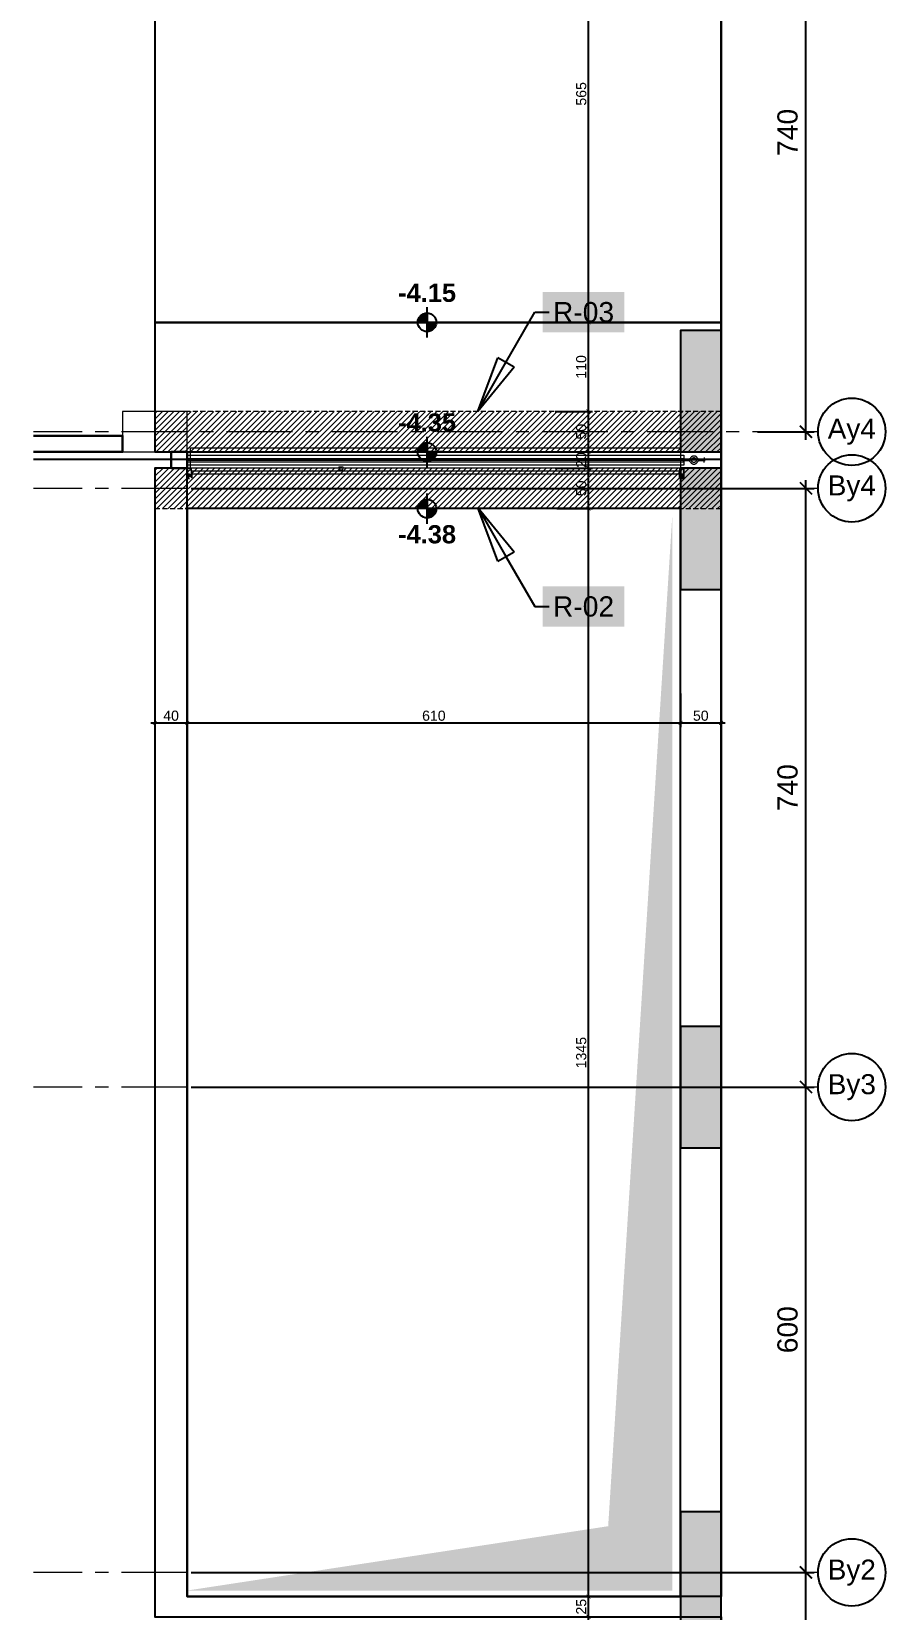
# Model space of a CAD drawing. Header units: centimetres. Extents: x 44585 to 48556, y -61381 to -55885.
# Drawn here: x 46059 to 47115, y -60131 to -58180 of the extents above; entities that cross this region are included whole.
import ezdxf
from ezdxf import colors
from ezdxf.entities.mleader import LeaderData, LeaderLine
from ezdxf.enums import TextEntityAlignment as Align
from ezdxf.math import Vec2, Vec3

# ---------------------------------------------------------------- set-up
doc = ezdxf.new("R2010")
doc.units = ezdxf.units.CM
doc.header["$LTSCALE"] = 50
doc.header["$MEASUREMENT"] = 0
for name, pattern in [('AXES', [2, 1.25, -0.25, 0.25, -0.25]), ('CACHE', [0.375, 0.25, -0.125]), ('CONTINU', [0])]:
    doc.linetypes.add(name, pattern=pattern)
doc.layers.get('0').update_dxf_attribs({"color": 8})
for name, color, linetype in [('AXES', 10, 'AXES'), ('BETON COUPE', 3, 'CONTINU'), ('BORD', 5, 'Continuous'), ('COTE 50ème', 1, 'Continuous'), ('NIVEAU', 170, 'Continuous'), ('OMBRE', 253, 'Continuous')]:
    doc.layers.add(name, color=color, linetype=linetype)
for name, color, linetype, lineweight in [('door', 44, 'Continuous', 5), ('JOINT JEKTO', 150, 'AXES', 35), ('MACONNERIE COUPE', 7, 'Continuous', 30)]:
    doc.layers.add(name, color=color, linetype=linetype, lineweight=lineweight)
doc.layers.add('FMULT', color=150, linetype='Continuous', plot=False)
doc.layers.add('HORS GEL', color=7, linetype='CACHE', lineweight=15, true_color=0x00661a)
doc.layers.add('HORS GEL HACHURE', color=7, linetype='Continuous', lineweight=13, true_color=0x00cc33)
doc.layers.add('PILIER PREFA SUP TRAME', color=7, linetype='Continuous', true_color=0xded1ff)
doc.styles.add('FN_TEXT_1.50', font='arial.ttf', dxfattribs={"height": 10})
doc.styles.add('RS_TEXT_1.100', font='arial.ttf', dxfattribs={"height": 25})
doc.styles.add('RS_TEXT_1.50', font='arial.ttf', dxfattribs={"height": 12.5})
doc.styles.add('RS_TXT_100', font='arial.ttf', dxfattribs={"height": 25})
doc.styles.add('SMA_TEXT_1.50', font='arial.ttf', dxfattribs={"height": 12.5})
doc.styles.add('style2', font='arialbd.ttf', dxfattribs={"height": 20})
doc.linetypes.add('Zigzag', pattern='A,0.0001,[3,PROEJKTI IDEOR - KEMA INVEST1.Shx,S=0.111993,R=0,X=0,Y=-0.035278],-0.2,[131,ltypeshp.shx,S=0.2,R=0,X=-0.2,Y=0],-0.4,[131,ltypeshp.shx,S=0.2,R=180,X=0.2,Y=0],-0.2', length=0.8001)
doc.dimstyles.new('RS_100CM_LINEAIRE', dxfattribs={"dimscale": 10, "dimtxt": 25, "dimasz": 1.5, "dimexe": 1, "dimexo": 2.5, "dimgap": 1, "dimtad": 1, "dimdec": 1, "dimrnd": 0.5, "dimdsep": 46, "dimtxsty": 'RS_TXT_100', "dimblk1": 'ARCHTICK', "dimblk2": 'ARCHTICK', "dimsah": 1, "dimcen": 2.5, "dimdle": 1, "dimclrt": 4, "dimadec": 0, "dimazin": 2, "dimtfac": 1, "dimtdec": 1, "dimtix": 1, "dimtmove": 2, "dimatfit": 3, "dimfxl": 1, "dimtolj": 1, "dimtzin": 0, "dimarcsym": 0})
doc.dimstyles.new('SMA_1.50', dxfattribs={"dimscale": 5, "dimtxt": 12.5, "dimasz": 1, "dimexe": 1, "dimexo": 2, "dimgap": 0.5, "dimtad": 1, "dimdec": 1, "dimrnd": 0.5, "dimdsep": 46, "dimtxsty": 'SMA_TEXT_1.50', "dimblk": 'ARCHTICK', "dimcen": 2.5, "dimdle": 1, "dimadec": 0, "dimazin": 2, "dimtfac": 1, "dimtdec": 1, "dimtix": 1, "dimtmove": 2, "dimatfit": 3, "dimfxl": 1, "dimtolj": 1, "dimtzin": 0, "dimarcsym": 0})
pattern_1 = [(45, (1456.7153, 0), (-3.5355339, 3.5355339), [])]

# ---------------------------------------------------------------- blocks, each defined once
blk = doc.blocks.new('AXES_FN')
at = {"color": 0, "linetype": 'Continuous'}
blk.add_circle((0, 15), 22.2, dxfattribs=at)
at = {"color": 0, "style": 'FN_TEXT_1.50'}
blk.add_attdef('AXES', text='', height=12.5, dxfattribs=at).set_placement((-48.9, 20.6), align=Align.MIDDLE_CENTER)
blk = doc.blocks.new('_ArchTick')
at = {"color": 0, "linetype": 'ByBlock', "const_width": 0.15}
blk.add_lwpolyline([(-0.5, -0.5), (0.5, 0.5)], dxfattribs=at)
blk = doc.blocks.new('*D1423')
at = {"layer": 'AXES', "color": 0, "linetype": 'Continuous', "lineweight": -2, "ltscale": 0.5, "transparency": 16777216}
for p, q in [((47016.7, -58684.9), (47016.7, -57924.9)), ((46956.8, -57934.9), (47026.7, -57934.9)), ((46956.8, -58674.9), (47026.7, -58674.9))]:
    blk.add_line(p, q, dxfattribs=at)
at = {"layer": 'Defpoints', "color": 0, "linetype": 'Continuous', "ltscale": 0.5, "transparency": 16777216}
for p in [(46931.8, -57934.9), (47016.7, -57934.9), (46931.8, -58674.9)]:
    blk.add_point(p, dxfattribs=at)
at = {"layer": 'AXES', "color": 0, "linetype": 'Continuous', "lineweight": -2, "ltscale": 0.5, "transparency": 16777216, "xscale": 15, "yscale": 15, "zscale": 15}
for p, rotation in [((47016.7, -57934.9), 90), ((47016.7, -58674.9), 270)]:
    blk.add_blockref('_ArchTick', p, dxfattribs=dict(at, rotation=rotation))
at = {"layer": 'AXES', "color": 4, "linetype": 'Continuous', "lineweight": 5, "ltscale": 0.5, "transparency": 16777216, "insert": (46994, -58304.9), "char_height": 25, "attachment_point": 5, "rotation": 90, "style": 'RS_TXT_100'}
blk.add_mtext('\\A1;740', dxfattribs=at)
blk = doc.blocks.new('*D1426')
at = {"layer": 'AXES', "color": 0, "linetype": 'Continuous', "lineweight": -2, "ltscale": 0.5, "transparency": 16777216}
for p, q in [((46256.8, -60084.9), (47026.7, -60084.9)), ((47016.7, -60769.9), (47016.7, -60074.9)), ((46256.8, -60759.9), (47026.7, -60759.9))]:
    blk.add_line(p, q, dxfattribs=at)
at = {"layer": 'Defpoints', "color": 0, "linetype": 'Continuous', "ltscale": 0.5, "transparency": 16777216}
for p in [(46231.8, -60084.9), (47016.7, -60084.9), (46231.8, -60759.9)]:
    blk.add_point(p, dxfattribs=at)
at = {"layer": 'AXES', "color": 0, "linetype": 'Continuous', "lineweight": -2, "ltscale": 0.5, "transparency": 16777216, "xscale": 15, "yscale": 15, "zscale": 15}
for p, rotation in [((47016.7, -60084.9), 90), ((47016.7, -60759.9), 270)]:
    blk.add_blockref('_ArchTick', p, dxfattribs=dict(at, rotation=rotation))
at = {"layer": 'AXES', "color": 4, "linetype": 'Continuous', "lineweight": 5, "ltscale": 0.5, "transparency": 16777216, "insert": (46994, -60422.4), "char_height": 25, "attachment_point": 5, "rotation": 90, "style": 'RS_TXT_100'}
blk.add_mtext('\\A1;675', dxfattribs=at)
blk = doc.blocks.new('*D1427')
at = {"layer": 'AXES', "color": 0, "linetype": 'Continuous', "lineweight": -2, "ltscale": 0.5, "transparency": 16777216}
for p, q in [((46256.8, -59484.9), (47026.7, -59484.9)), ((47016.7, -60094.9), (47016.7, -59474.9)), ((46256.8, -60084.9), (47026.7, -60084.9))]:
    blk.add_line(p, q, dxfattribs=at)
at = {"layer": 'Defpoints', "color": 0, "linetype": 'Continuous', "ltscale": 0.5, "transparency": 16777216}
for p in [(46231.8, -59484.9), (47016.7, -59484.9), (46231.8, -60084.9)]:
    blk.add_point(p, dxfattribs=at)
at = {"layer": 'AXES', "color": 0, "linetype": 'Continuous', "lineweight": -2, "ltscale": 0.5, "transparency": 16777216, "xscale": 15, "yscale": 15, "zscale": 15}
for p, rotation in [((47016.7, -59484.9), 90), ((47016.7, -60084.9), 270)]:
    blk.add_blockref('_ArchTick', p, dxfattribs=dict(at, rotation=rotation))
at = {"layer": 'AXES', "color": 4, "linetype": 'Continuous', "lineweight": 5, "ltscale": 0.5, "transparency": 16777216, "insert": (46994, -59784.9), "char_height": 25, "attachment_point": 5, "rotation": 90, "style": 'RS_TXT_100'}
blk.add_mtext('\\A1;600', dxfattribs=at)
blk = doc.blocks.new('*D1428')
at = {"layer": 'AXES', "color": 0, "linetype": 'Continuous', "lineweight": -2, "ltscale": 0.5, "transparency": 16777216}
for p, q in [((46256.8, -58744.9), (47026.7, -58744.9)), ((47016.7, -59494.9), (47016.7, -58734.9)), ((46256.8, -59484.9), (47026.7, -59484.9))]:
    blk.add_line(p, q, dxfattribs=at)
at = {"layer": 'Defpoints', "color": 0, "linetype": 'Continuous', "ltscale": 0.5, "transparency": 16777216}
for p in [(46231.8, -58744.9), (47016.7, -58744.9), (46231.8, -59484.9)]:
    blk.add_point(p, dxfattribs=at)
at = {"layer": 'AXES', "color": 0, "linetype": 'Continuous', "lineweight": -2, "ltscale": 0.5, "transparency": 16777216, "xscale": 15, "yscale": 15, "zscale": 15}
for p, rotation in [((47016.7, -58744.9), 90), ((47016.7, -59484.9), 270)]:
    blk.add_blockref('_ArchTick', p, dxfattribs=dict(at, rotation=rotation))
at = {"layer": 'AXES', "color": 4, "linetype": 'Continuous', "lineweight": 5, "ltscale": 0.5, "transparency": 16777216, "insert": (46994, -59114.9), "char_height": 25, "attachment_point": 5, "rotation": 90, "style": 'RS_TXT_100'}
blk.add_mtext('\\A1;740', dxfattribs=at)
blk = doc.blocks.new('_Closed')
at = {"color": 0, "linetype": 'ByBlock', "lineweight": -2}
for p, q in [((-1, 0.167), (0, 0)), ((-1, 0.167), (-1, -0.167)), ((0, 0), (-1, -0.167)), ((0, 0), (-1, 0))]:
    blk.add_line(p, q, dxfattribs=at)
blk = doc.blocks.new('NIVEAU')
for p, q in [((7.65, 0), (-7.65, 0)), ((0, 7.65), (0, -7.65))]:
    blk.add_line(p, q)
at = {"const_width": 7.65}
for points in [[(0, 3.825, 0.41421356), (-3.825, 0)], [(0, -3.825, 0.41421356), (3.825, 0)]]:
    blk.add_lwpolyline(points, format="xyb", dxfattribs=at)
blk.add_circle((0, 0), 7.65)
blk = doc.blocks.new('*D1466')
at = {"layer": 'COTE 50ème', "color": 0, "lineweight": -2, "ltscale": 0.5, "transparency": 16777216}
for p, q in [((46747.8, -60144.8), (46747.8, -60109.8)), ((46677.6, -60114.8), (46752.8, -60114.8)), ((46635.6, -60139.8), (46752.8, -60139.8))]:
    blk.add_line(p, q, dxfattribs=at)
at = {"layer": 'Defpoints', "color": 0, "ltscale": 0.5, "transparency": 16777216}
for p in [(46667.6, -60114.8), (46747.8, -60114.8), (46625.6, -60139.8)]:
    blk.add_point(p, dxfattribs=at)
at = {"layer": 'COTE 50ème', "color": 0, "lineweight": -2, "ltscale": 0.5, "transparency": 16777216, "xscale": 5, "yscale": 5, "zscale": 5}
for p, rotation in [((46747.8, -60114.8), 90), ((46747.8, -60139.8), 270)]:
    blk.add_blockref('_ArchTick', p, dxfattribs=dict(at, rotation=rotation))
at = {"layer": 'COTE 50ème', "color": 0, "ltscale": 0.5, "transparency": 16777216, "insert": (46738.9, -60127.3), "char_height": 12.5, "attachment_point": 5, "rotation": 90, "style": 'SMA_TEXT_1.50'}
blk.add_mtext('\\A1;25', dxfattribs=at)
blk = doc.blocks.new('*D1467')
at = {"layer": 'COTE 50ème', "color": 0, "lineweight": -2, "ltscale": 0.5, "transparency": 16777216}
for p, q in [((46747.8, -60119.8), (46747.8, -58764.9)), ((46708.5, -58769.9), (46752.8, -58769.9)), ((46677.6, -60114.8), (46752.8, -60114.8))]:
    blk.add_line(p, q, dxfattribs=at)
at = {"layer": 'Defpoints', "color": 0, "ltscale": 0.5, "transparency": 16777216}
for p in [(46698.5, -58769.9), (46747.8, -58769.9), (46667.6, -60114.8)]:
    blk.add_point(p, dxfattribs=at)
at = {"layer": 'COTE 50ème', "color": 0, "lineweight": -2, "ltscale": 0.5, "transparency": 16777216, "xscale": 5, "yscale": 5, "zscale": 5}
for p, rotation in [((46747.8, -58769.9), 90), ((46747.8, -60114.8), 270)]:
    blk.add_blockref('_ArchTick', p, dxfattribs=dict(at, rotation=rotation))
at = {"layer": 'COTE 50ème', "color": 0, "ltscale": 0.5, "transparency": 16777216, "insert": (46738.9, -59442.4), "char_height": 12.5, "attachment_point": 5, "rotation": 90, "style": 'SMA_TEXT_1.50'}
blk.add_mtext('\\A1;1345', dxfattribs=at)
blk = doc.blocks.new('*D1468')
at = {"layer": 'COTE 50ème', "color": 0, "lineweight": -2, "ltscale": 0.5, "transparency": 16777216}
for p, q in [((46706.7, -58719.9), (46752.8, -58719.9)), ((46747.8, -58774.9), (46747.8, -58714.9)), ((46708.5, -58769.9), (46752.8, -58769.9))]:
    blk.add_line(p, q, dxfattribs=at)
at = {"layer": 'Defpoints', "color": 0, "ltscale": 0.5, "transparency": 16777216}
for p in [(46696.7, -58719.9), (46747.8, -58719.9), (46698.5, -58769.9)]:
    blk.add_point(p, dxfattribs=at)
at = {"layer": 'COTE 50ème', "color": 0, "lineweight": -2, "ltscale": 0.5, "transparency": 16777216, "xscale": 5, "yscale": 5, "zscale": 5}
for p, rotation in [((46747.8, -58719.9), 90), ((46747.8, -58769.9), 270)]:
    blk.add_blockref('_ArchTick', p, dxfattribs=dict(at, rotation=rotation))
at = {"layer": 'COTE 50ème', "color": 0, "ltscale": 0.5, "transparency": 16777216, "insert": (46738.9, -58744.9), "char_height": 12.5, "attachment_point": 5, "rotation": 90, "style": 'SMA_TEXT_1.50'}
blk.add_mtext('\\A1;50', dxfattribs=at)
blk = doc.blocks.new('*D1469')
at = {"layer": 'COTE 50ème', "color": 0, "lineweight": -2, "ltscale": 0.5, "transparency": 16777216}
for p, q in [((46706.7, -58699.9), (46752.8, -58699.9)), ((46747.8, -58699.9), (46747.8, -58694.9)), ((46747.8, -58719.9), (46747.8, -58699.9)), ((46706.7, -58719.9), (46752.8, -58719.9)), ((46747.8, -58719.9), (46747.8, -58724.9))]:
    blk.add_line(p, q, dxfattribs=at)
at = {"layer": 'Defpoints', "color": 0, "ltscale": 0.5, "transparency": 16777216}
for p in [(46696.7, -58699.9), (46747.8, -58699.9), (46696.7, -58719.9)]:
    blk.add_point(p, dxfattribs=at)
at = {"layer": 'COTE 50ème', "color": 0, "lineweight": -2, "ltscale": 0.5, "transparency": 16777216, "xscale": 5, "yscale": 5, "zscale": 5}
for p, rotation in [((46747.8, -58699.9), 270), ((46747.8, -58719.9), 90)]:
    blk.add_blockref('_ArchTick', p, dxfattribs=dict(at, rotation=rotation))
at = {"layer": 'COTE 50ème', "color": 0, "ltscale": 0.5, "transparency": 16777216, "insert": (46738.9, -58709.9), "char_height": 12.5, "attachment_point": 5, "rotation": 90, "style": 'SMA_TEXT_1.50'}
blk.add_mtext('\\A1;20', dxfattribs=at)
blk = doc.blocks.new('*D1470')
at = {"layer": 'COTE 50ème', "color": 0, "lineweight": -2, "ltscale": 0.5, "transparency": 16777216}
for p, q in [((46747.8, -58704.9), (46747.8, -58644.9)), ((46706.7, -58649.9), (46752.8, -58649.9)), ((46706.7, -58699.9), (46752.8, -58699.9))]:
    blk.add_line(p, q, dxfattribs=at)
at = {"layer": 'Defpoints', "color": 0, "ltscale": 0.5, "transparency": 16777216}
for p in [(46696.7, -58649.9), (46747.8, -58649.9), (46696.7, -58699.9)]:
    blk.add_point(p, dxfattribs=at)
at = {"layer": 'COTE 50ème', "color": 0, "lineweight": -2, "ltscale": 0.5, "transparency": 16777216, "xscale": 5, "yscale": 5, "zscale": 5}
for p, rotation in [((46747.8, -58649.9), 90), ((46747.8, -58699.9), 270)]:
    blk.add_blockref('_ArchTick', p, dxfattribs=dict(at, rotation=rotation))
at = {"layer": 'COTE 50ème', "color": 0, "ltscale": 0.5, "transparency": 16777216, "insert": (46738.9, -58674.9), "char_height": 12.5, "attachment_point": 5, "rotation": 90, "style": 'SMA_TEXT_1.50'}
blk.add_mtext('\\A1;50', dxfattribs=at)
blk = doc.blocks.new('*D1471')
at = {"layer": 'COTE 50ème', "color": 0, "lineweight": -2, "ltscale": 0.5, "transparency": 16777216}
for p, q in [((46720.7, -58539.7), (46752.8, -58539.7)), ((46747.8, -58654.9), (46747.8, -58534.7)), ((46706.7, -58649.9), (46752.8, -58649.9))]:
    blk.add_line(p, q, dxfattribs=at)
at = {"layer": 'Defpoints', "color": 0, "ltscale": 0.5, "transparency": 16777216}
for p in [(46710.7, -58539.7), (46747.8, -58539.7), (46696.7, -58649.9)]:
    blk.add_point(p, dxfattribs=at)
at = {"layer": 'COTE 50ème', "color": 0, "lineweight": -2, "ltscale": 0.5, "transparency": 16777216, "xscale": 5, "yscale": 5, "zscale": 5}
for p, rotation in [((46747.8, -58539.7), 90), ((46747.8, -58649.9), 270)]:
    blk.add_blockref('_ArchTick', p, dxfattribs=dict(at, rotation=rotation))
at = {"layer": 'COTE 50ème', "color": 0, "ltscale": 0.5, "transparency": 16777216, "insert": (46738.9, -58594.8), "char_height": 12.5, "attachment_point": 5, "rotation": 90, "style": 'SMA_TEXT_1.50'}
blk.add_mtext('\\A1;110', dxfattribs=at)
blk = doc.blocks.new('*D1472')
at = {"layer": 'COTE 50ème', "color": 0, "lineweight": -2, "ltscale": 0.5, "transparency": 16777216}
for p, q in [((46720.7, -57974.9), (46752.8, -57974.9)), ((46747.8, -58544.7), (46747.8, -57969.9)), ((46720.7, -58539.7), (46752.8, -58539.7))]:
    blk.add_line(p, q, dxfattribs=at)
at = {"layer": 'Defpoints', "color": 0, "ltscale": 0.5, "transparency": 16777216}
for p in [(46710.7, -57974.9), (46747.8, -57974.9), (46710.7, -58539.7)]:
    blk.add_point(p, dxfattribs=at)
at = {"layer": 'COTE 50ème', "color": 0, "lineweight": -2, "ltscale": 0.5, "transparency": 16777216, "xscale": 5, "yscale": 5, "zscale": 5}
for p, rotation in [((46747.8, -57974.9), 90), ((46747.8, -58539.7), 270)]:
    blk.add_blockref('_ArchTick', p, dxfattribs=dict(at, rotation=rotation))
at = {"layer": 'COTE 50ème', "color": 0, "ltscale": 0.5, "transparency": 16777216, "insert": (46738.9, -58257.3), "char_height": 12.5, "attachment_point": 5, "rotation": 90, "style": 'SMA_TEXT_1.50'}
blk.add_mtext('\\A1;565', dxfattribs=at)
blk = doc.blocks.new('*D1486')
at = {"layer": 'COTE 50ème', "color": 0, "lineweight": -2, "ltscale": 0.5, "transparency": 16777216}
for p, q in [((46211.8, -58996.6), (46211.8, -59039.9)), ((46251.8, -58996.6), (46251.8, -59039.9)), ((46206.8, -59034.9), (46256.8, -59034.9))]:
    blk.add_line(p, q, dxfattribs=at)
at = {"layer": 'Defpoints', "color": 0, "ltscale": 0.5, "transparency": 16777216}
for p in [(46211.8, -58986.6), (46251.8, -58986.6), (46251.8, -59034.9)]:
    blk.add_point(p, dxfattribs=at)
at = {"layer": 'COTE 50ème', "color": 0, "lineweight": -2, "ltscale": 0.5, "transparency": 16777216, "xscale": 5, "yscale": 5, "zscale": 5, "rotation": 180}
blk.add_blockref('_ArchTick', (46211.8, -59034.9), dxfattribs=at)
at = {"layer": 'COTE 50ème', "color": 0, "lineweight": -2, "ltscale": 0.5, "transparency": 16777216, "xscale": 5, "yscale": 5, "zscale": 5}
blk.add_blockref('_ArchTick', (46251.8, -59034.9), dxfattribs=at)
at = {"layer": 'COTE 50ème', "color": 0, "ltscale": 0.5, "transparency": 16777216, "insert": (46231.8, -59026), "char_height": 12.5, "attachment_point": 5, "style": 'SMA_TEXT_1.50'}
blk.add_mtext('\\A1;40', dxfattribs=at)
blk = doc.blocks.new('*D1487')
at = {"layer": 'COTE 50ème', "color": 0, "lineweight": -2, "ltscale": 0.5, "transparency": 16777216}
for p, q in [((46251.8, -58996.6), (46251.8, -59039.9)), ((46861.7, -58998.4), (46861.7, -59039.9)), ((46246.8, -59034.9), (46866.7, -59034.9))]:
    blk.add_line(p, q, dxfattribs=at)
at = {"layer": 'Defpoints', "color": 0, "ltscale": 0.5, "transparency": 16777216}
for p in [(46251.8, -58986.6), (46861.7, -58988.4), (46861.7, -59034.9)]:
    blk.add_point(p, dxfattribs=at)
at = {"layer": 'COTE 50ème', "color": 0, "lineweight": -2, "ltscale": 0.5, "transparency": 16777216, "xscale": 5, "yscale": 5, "zscale": 5, "rotation": 180}
blk.add_blockref('_ArchTick', (46251.8, -59034.9), dxfattribs=at)
at = {"layer": 'COTE 50ème', "color": 0, "lineweight": -2, "ltscale": 0.5, "transparency": 16777216, "xscale": 5, "yscale": 5, "zscale": 5}
blk.add_blockref('_ArchTick', (46861.7, -59034.9), dxfattribs=at)
at = {"layer": 'COTE 50ème', "color": 0, "ltscale": 0.5, "transparency": 16777216, "insert": (46556.7, -59026), "char_height": 12.5, "attachment_point": 5, "style": 'SMA_TEXT_1.50'}
blk.add_mtext('\\A1;610', dxfattribs=at)
blk = doc.blocks.new('*D1488')
at = {"layer": 'COTE 50ème', "color": 0, "lineweight": -2, "ltscale": 0.5, "transparency": 16777216}
for p, q in [((46861.7, -58998.4), (46861.7, -59039.9)), ((46911.7, -58998.4), (46911.7, -59039.9)), ((46856.7, -59034.9), (46916.7, -59034.9))]:
    blk.add_line(p, q, dxfattribs=at)
at = {"layer": 'Defpoints', "color": 0, "ltscale": 0.5, "transparency": 16777216}
for p in [(46861.7, -58988.4), (46911.7, -58988.4), (46911.7, -59034.9)]:
    blk.add_point(p, dxfattribs=at)
at = {"layer": 'COTE 50ème', "color": 0, "lineweight": -2, "ltscale": 0.5, "transparency": 16777216, "xscale": 5, "yscale": 5, "zscale": 5, "rotation": 180}
blk.add_blockref('_ArchTick', (46861.7, -59034.9), dxfattribs=at)
at = {"layer": 'COTE 50ème', "color": 0, "lineweight": -2, "ltscale": 0.5, "transparency": 16777216, "xscale": 5, "yscale": 5, "zscale": 5}
blk.add_blockref('_ArchTick', (46911.7, -59034.9), dxfattribs=at)
at = {"layer": 'COTE 50ème', "color": 0, "ltscale": 0.5, "transparency": 16777216, "insert": (46886.7, -59026), "char_height": 12.5, "attachment_point": 5, "style": 'SMA_TEXT_1.50'}
blk.add_mtext('\\A1;50', dxfattribs=at)

msp = doc.modelspace()

# ---------------------------------------------------------------- hatches: boundary and pattern name
at = {"layer": 'door'}
for points in [[(46251.93, -58729.95), (46251.78, -58729.95), (46251.78, -58719.95), (46256.78, -58719.95), (46256.78, -58723.45), (46256.62, -58723.45), (46256.62, -58720.11), (46251.93, -58720.11)], [(46865.53, -58720.11), (46860.85, -58720.11), (46860.85, -58723.45), (46860.69, -58723.45), (46860.69, -58719.95), (46865.69, -58719.95), (46865.69, -58729.95), (46865.53, -58729.95)], [(46251.93, -58732.75), (46251.93, -58727.05), (46254.63, -58727.05), (46254.63, -58727.21), (46252.09, -58727.21), (46252.09, -58732.59), (46254.63, -58732.59), (46254.63, -58732.75)], [(46862.83, -58732.75), (46862.83, -58732.59), (46865.37, -58732.59), (46865.37, -58727.21), (46862.83, -58727.21), (46862.83, -58727.05), (46865.53, -58727.05), (46865.53, -58732.75)]]:
    msp.add_hatch(color=256, dxfattribs=at).paths.add_polyline_path(points)
at = {"layer": 'FMULT', "true_color": 0xcbb8ff}
h = msp.add_hatch(color=254, dxfattribs=at)
h.paths.add_polyline_path([(46206.77, -60799.95), (46256.77, -60799.95), (46256.77, -60719.95), (46206.77, -60719.95)])
h.paths.add_polyline_path([(46911.69, -60684.95), (46861.69, -60684.95), (46861.69, -60834.95), (46911.69, -60834.95)])
h.paths.add_polyline_path([(46911.69, -60009.95), (46861.69, -60009.95), (46861.69, -60159.95), (46911.69, -60159.95)])
h.paths.add_polyline_path([(46911.69, -61226.09), (46861.69, -61226.09), (46861.69, -61376.09), (46911.69, -61376.09)])
h.paths.add_polyline_path([(46911.69, -59409.95), (46861.69, -59409.95), (46861.69, -59559.95), (46911.69, -59559.95)])
h.paths.add_polyline_path([(46911.69, -58719.95), (46861.69, -58719.95), (46861.69, -58869.95), (46911.69, -58869.95)])
h.paths.add_polyline_path([(46911.69, -58549.95), (46861.69, -58549.95), (46861.69, -58699.95), (46911.69, -58699.95)])
h.paths.add_polyline_path([(46911.69, -57859.95), (46861.69, -57859.95), (46861.69, -58009.95), (46911.69, -58009.95)])
h.paths.add_polyline_path([(46911.69, -57259.95), (46861.69, -57259.95), (46861.69, -57409.95), (46911.69, -57409.95)])
h.paths.add_polyline_path([(46911.69, -56584.95), (46861.69, -56584.95), (46861.69, -56734.95), (46911.69, -56734.95)])
h.paths.add_polyline_path([(46911.69, -56189.81), (46861.69, -56189.81), (46861.69, -56339.81), (46911.69, -56339.81)])
at = {"layer": 'HORS GEL HACHURE'}
h = msp.add_hatch(dxfattribs=at)
h.set_pattern_fill('ANSI31', color=256, scale=40, style=0)
h.set_pattern_definition(pattern_1)
h.paths.add_polyline_path([(46211.78, -58699.95), (46911.69, -58699.95), (46911.69, -58649.95), (46211.78, -58649.95)])
h = msp.add_hatch(dxfattribs=at)
h.set_pattern_fill('ANSI31', color=256, scale=40, style=0)
h.set_pattern_definition(pattern_1)
h.paths.add_polyline_path([(46211.78, -58769.95), (46911.69, -58769.95), (46911.69, -58719.95), (46211.78, -58719.95)])

# ---------------------------------------------------------------- linework, layer by layer
at = {"layer": 'AXES', "lineweight": 5, "ltscale": 1.3}
for p, q in [((47031.78, -58674.95), (46061.78, -58674.95)), ((47031.78, -58744.95), (46061.78, -58744.95)), ((47031.78, -59484.95), (46061.78, -59484.95)), ((47031.78, -60084.95), (46061.78, -60084.95))]:
    msp.add_line(p, q, dxfattribs=at)
at = {"layer": 'BETON COUPE', "lineweight": 5, "ltscale": 0.5}
msp.add_line((46251.78, -58719.95), (46251.78, -58699.95), dxfattribs=at)
at = {"layer": 'BETON COUPE', "ltscale": 0.5}
msp.add_lwpolyline([(46061.78, -56214.8), (46211.79, -56214.8), (46211.78, -57974.95), (46251.78, -57974.95), (46251.78, -56214.8), (46911.69, -56214.81), (46911.69, -60114.8), (46251.78, -60114.8), (46251.78, -58719.95), (46211.78, -58719.95), (46211.78, -60139.8), (46911.69, -60139.8), (46911.69, -61376.09), (46676.78, -61376.09), (46061.78, -61315.7)], dxfattribs=at)
at = {"layer": 'BETON COUPE', "lineweight": 5}
msp.add_lwpolyline([(46171.78, -58649.95), (46171.78, -58699.95), (46251.78, -58699.95), (46251.78, -58649.95)], close=True, dxfattribs=at)
at = {"layer": 'BORD'}
for points in [[(46059.34, -61315.46), (46676.78, -61376.09), (46911.69, -61376.09), (46911.69, -56189.81), (46676.78, -56189.81)], [(46061.78, -58708.94), (46911.69, -58708.94), (46911.69, -56189.81), (46061.78, -56189.81)]]:
    msp.add_lwpolyline(points, dxfattribs=at)
msp.add_lwpolyline([(46861.69, -60114.8), (46861.69, -58769.95), (46251.78, -58769.95), (46251.78, -60114.8)], close=True, dxfattribs=at)
at = {"layer": 'door'}
for p, q in [((46255.78, -58694.95), (46861.69, -58694.95)), ((46255.78, -58719.95), (46255.78, -58694.95)), ((46861.69, -58694.95), (46861.69, -58719.95)), ((46251.78, -58719.95), (46255.78, -58719.95)), ((46251.78, -58729.95), (46251.78, -58719.95)), ((46251.93, -58720.11), (46251.93, -58727.05)), ((46256.62, -58720.11), (46251.93, -58720.11)), ((46255.78, -58719.95), (46256.78, -58719.95)), ((46256.62, -58723.45), (46256.62, -58720.11)), ((46256.78, -58723.45), (46256.62, -58723.45)), ((46439.58, -58719.95), (46256.78, -58719.95)), ((46256.78, -58719.95), (46256.78, -58723.45)), ((46257.12, -58727.45), (46257.12, -58723.45)), ((46257.28, -58723.45), (46257.12, -58723.45)), ((46257.28, -58727.45), (46257.28, -58723.45)), ((46257.28, -58723.45), (46860.19, -58723.45)), ((46439.28, -58718.45), (46439.61, -58718.45)), ((46439.28, -58718.45), (46439.98, -58721.95)), ((46439.28, -58722.95), (46439.61, -58722.95)), ((46439.28, -58722.95), (46439.28, -58723.45)), ((46439.61, -58718.45), (46440.53, -58718.45)), ((46439.61, -58722.95), (46440.53, -58722.95)), ((46439.98, -58721.95), (46440.22, -58721.95)), ((46440.22, -58721.95), (46440.88, -58721.95)), ((46440.28, -58721.95), (46440.28, -58722.95)), ((46440.53, -58718.45), (46441.78, -58718.45)), ((46440.53, -58722.95), (46441.78, -58722.95)), ((46440.88, -58721.95), (46441.78, -58721.95)), ((46441.78, -58718.45), (46443.03, -58718.45)), ((46441.78, -58721.95), (46442.68, -58721.95)), ((46441.78, -58722.95), (46443.03, -58722.95)), ((46442.68, -58721.95), (46443.33, -58721.95)), ((46443.03, -58718.45), (46443.94, -58718.45)), ((46443.03, -58722.95), (46443.94, -58722.95)), ((46443.28, -58721.95), (46443.28, -58722.95)), ((46443.33, -58721.95), (46443.58, -58721.95)), ((46444.28, -58718.45), (46443.58, -58721.95)), ((46443.94, -58718.45), (46444.28, -58718.45)), ((46443.94, -58722.95), (46444.28, -58722.95)), ((46860.69, -58719.95), (46443.98, -58719.95)), ((46444.28, -58722.95), (46444.28, -58723.45)), ((46860.19, -58723.45), (46860.35, -58723.45)), ((46860.19, -58723.45), (46860.19, -58727.45)), ((46860.35, -58727.45), (46860.35, -58723.45)), ((46860.69, -58723.45), (46860.69, -58719.95)), ((46860.69, -58719.95), (46861.69, -58719.95)), ((46860.85, -58723.45), (46860.69, -58723.45)), ((46865.53, -58720.11), (46860.85, -58720.11)), ((46860.85, -58720.11), (46860.85, -58723.45)), ((46861.69, -58719.95), (46865.69, -58719.95)), ((46865.53, -58727.05), (46865.53, -58720.11)), ((46865.69, -58719.95), (46865.69, -58729.95)), ((46251.93, -58729.95), (46251.78, -58729.95)), ((46251.93, -58727.05), (46251.93, -58729.95)), ((46251.93, -58727.05), (46254.63, -58727.05)), ((46251.93, -58732.75), (46251.93, -58729.95)), ((46254.63, -58732.75), (46251.93, -58732.75)), ((46254.63, -58727.21), (46252.09, -58727.21)), ((46252.09, -58727.21), (46252.09, -58732.59)), ((46252.09, -58732.59), (46254.63, -58732.59)), ((46252.78, -58727.55), (46252.78, -58727.25)), ((46253.78, -58727.25), (46252.78, -58727.25)), ((46252.78, -58728.37), (46252.78, -58727.55)), ((46252.78, -58729.5), (46252.78, -58728.37)), ((46252.78, -58730.62), (46252.78, -58729.5)), ((46252.78, -58731.45), (46252.78, -58730.62)), ((46252.78, -58731.75), (46252.78, -58731.45)), ((46253.78, -58731.75), (46252.78, -58731.75)), ((46253.78, -58727.55), (46253.78, -58727.25)), ((46253.78, -58728.37), (46253.78, -58727.55)), ((46253.78, -58729.5), (46253.78, -58728.37)), ((46257.12, -58728.75), (46253.78, -58728.75)), ((46253.78, -58730.62), (46253.78, -58729.5)), ((46257.12, -58730.25), (46253.78, -58730.25)), ((46253.78, -58731.45), (46253.78, -58730.62)), ((46253.78, -58731.75), (46253.78, -58731.45)), ((46254.63, -58727.05), (46254.63, -58727.21)), ((46254.63, -58732.59), (46254.63, -58732.75)), ((46257.12, -58727.45), (46257.28, -58727.45)), ((46257.12, -58732), (46257.12, -58727.45)), ((46257.28, -58732), (46257.12, -58732)), ((46257.28, -58727.45), (46257.28, -58732)), ((46860.19, -58727.45), (46257.28, -58727.45)), ((46860.19, -58727.45), (46860.35, -58727.45)), ((46860.19, -58732), (46860.19, -58727.45)), ((46860.35, -58732), (46860.19, -58732)), ((46860.35, -58727.45), (46860.35, -58732)), ((46860.35, -58728.75), (46863.69, -58728.75)), ((46860.35, -58730.25), (46863.69, -58730.25)), ((46862.83, -58727.21), (46862.83, -58727.05)), ((46862.83, -58727.05), (46865.53, -58727.05)), ((46865.37, -58727.21), (46862.83, -58727.21)), ((46862.83, -58732.59), (46865.37, -58732.59)), ((46862.83, -58732.75), (46862.83, -58732.59)), ((46865.53, -58732.75), (46862.83, -58732.75)), ((46863.69, -58727.55), (46863.69, -58727.25)), ((46863.69, -58727.25), (46864.69, -58727.25)), ((46863.69, -58728.37), (46863.69, -58727.55)), ((46863.69, -58729.5), (46863.69, -58728.37)), ((46863.69, -58730.62), (46863.69, -58729.5)), ((46863.69, -58731.45), (46863.69, -58730.62)), ((46863.69, -58731.75), (46863.69, -58731.45)), ((46863.69, -58731.75), (46864.69, -58731.75)), ((46864.69, -58727.55), (46864.69, -58727.25)), ((46864.69, -58728.37), (46864.69, -58727.55)), ((46864.69, -58729.5), (46864.69, -58728.37)), ((46864.69, -58730.62), (46864.69, -58729.5)), ((46864.69, -58731.45), (46864.69, -58730.62)), ((46864.69, -58731.75), (46864.69, -58731.45)), ((46865.37, -58732.59), (46865.37, -58727.21)), ((46865.53, -58727.05), (46865.53, -58729.95)), ((46865.53, -58729.95), (46865.53, -58732.75)), ((46865.69, -58729.95), (46865.53, -58729.95))]:
    msp.add_line(p, q, dxfattribs=at)
at = {"layer": 'FMULT', "color": 3}
for points in [[(46911.69, -58549.95), (46861.69, -58549.95), (46861.69, -58699.95), (46911.69, -58699.95)], [(46911.69, -58719.95), (46861.69, -58719.95), (46861.69, -58869.95), (46911.69, -58869.95)], [(46911.69, -59409.95), (46861.69, -59409.95), (46861.69, -59559.95), (46911.69, -59559.95)], [(46911.69, -60009.95), (46861.69, -60009.95), (46861.69, -60159.95), (46911.69, -60159.95)]]:
    msp.add_lwpolyline(points, close=True, dxfattribs=at)
at = {"layer": 'HORS GEL', "ltscale": 0.5}
for points in [[(46211.78, -58699.95), (46911.69, -58699.95), (46911.69, -58649.95), (46211.78, -58649.95)], [(46211.78, -58769.95), (46911.69, -58769.95), (46911.69, -58719.95), (46211.78, -58719.95)]]:
    msp.add_lwpolyline(points, close=True, dxfattribs=at)
at = {"layer": 'JOINT JEKTO', "lineweight": 5, "ltscale": 0.5}
for p, q in [((46865.69, -58706.94), (46865.36, -58708.43)), ((46890.69, -58706.94), (46891.02, -58708.43)), ((46865.69, -58712.94), (46865.36, -58711.45)), ((46871.87, -58708.94), (46865.69, -58708.94)), ((46890.69, -58709.94), (46865.69, -58709.94)), ((46871.87, -58710.94), (46865.69, -58710.94)), ((46890.69, -58708.94), (46884.52, -58708.94)), ((46890.69, -58710.94), (46884.52, -58710.94)), ((46890.69, -58712.94), (46891.02, -58711.45))]:
    msp.add_line(p, q, dxfattribs=at)
at = {"layer": 'JOINT JEKTO', "linetype": 'Zigzag', "lineweight": 5, "ltscale": 0.1}
for p, q in [((46251.78, -58707.94), (46865.69, -58707.94)), ((46251.78, -58709.94), (46865.69, -58709.94)), ((46251.78, -58711.94), (46865.69, -58711.94))]:
    msp.add_line(p, q, dxfattribs=at)
at = {"layer": 'JOINT JEKTO', "linetype": 'ByBlock', "lineweight": 5, "ltscale": 0.1}
msp.add_lwpolyline([(46251.78, -58703.94), (46865.69, -58703.94), (46865.69, -58716.1), (46251.78, -58716.1)], close=True, dxfattribs=at)
at = {"layer": 'JOINT JEKTO', "lineweight": 5, "ltscale": 0.5}
msp.add_circle((46878.19, -58709.94), 3, dxfattribs=at)
for centre, radius, start, end in [((46878.19, -58709.94), 5, 25.37693, 154.62307), ((46865.69, -58709.94), 1, 139.56546, 220.43454), ((46863.41, -58707.99), 2, 319.56546, 347.45747), ((46863.41, -58711.89), 2, 12.54253, 40.43454), ((46871.87, -58706.94), 2, 270, 334.62307), ((46871.87, -58712.94), 2, 25.37693, 90), ((46878.19, -58709.94), 5, 205.37693, 334.62307), ((46884.52, -58706.94), 2, 205.37693, 270), ((46884.52, -58712.94), 2, 90, 154.62307), ((46892.98, -58707.99), 2, 192.54253, 220.43454), ((46892.98, -58711.89), 2, 139.56546, 167.45747), ((46890.69, -58709.94), 1, 319.56546, 40.43454)]:
    msp.add_arc(centre, radius, start, end, dxfattribs=at)
at = {"layer": 'MACONNERIE COUPE'}
msp.add_lwpolyline([(46061.78, -58699.94), (46171.78, -58699.94), (46171.78, -58679.95), (46061.78, -58679.95)], dxfattribs=at)
at = {"layer": 'MACONNERIE COUPE', "ltscale": 0.5}
msp.add_lwpolyline([(46231.78, -58719.95), (46251.78, -58719.95), (46251.78, -58699.95), (46231.78, -58699.95)], close=True, dxfattribs=at)
at = {"layer": 'NIVEAU'}
for p, q in [((46548.29, -58558.49), (46548.29, -58520.99)), ((46567.04, -58539.74), (46529.54, -58539.74)), ((46548.29, -58718.7), (46548.29, -58681.2)), ((46567.04, -58699.95), (46529.54, -58699.95)), ((46548.29, -58788.7), (46548.29, -58751.2)), ((46567.04, -58769.95), (46529.54, -58769.95))]:
    msp.add_line(p, q, dxfattribs=at)
at = {"layer": 'OMBRE'}
for points in [[(46851.69, -58774.74), (46851.69, -60107.3), (46772.18, -60027.79)], [(46851.69, -60107.3), (46772.18, -60027.79), (46251.78, -60107.3)]]:
    msp.add_solid(points, dxfattribs=at)

# ---------------------------------------------------------------- block references
at = {"layer": 'AXES', "linetype": 'ByBlock'}
ref = msp.add_blockref('AXES_FN', (47045.24, -58674.95), dxfattribs=dict(at, xscale=1.875, yscale=1.875, zscale=1.875, rotation=270))
ref.add_attrib('AXES', 'Ay4', dxfattribs={"layer": '0', "color": 0, "height": 24.75, "style": 'RS_TEXT_1.50'}).set_placement((47073.36, -58674.95), align=Align.MIDDLE)
ref = msp.add_blockref('AXES_FN', (47045.24, -58744.95), dxfattribs=dict(at, xscale=1.875, yscale=1.875, zscale=1.875, rotation=270))
ref.add_attrib('AXES', 'By4', dxfattribs={"layer": '0', "color": 0, "height": 24.75, "style": 'RS_TEXT_1.50'}).set_placement((47073.36, -58744.95), align=Align.MIDDLE)
ref = msp.add_blockref('AXES_FN', (47045.24, -59484.95), dxfattribs=dict(at, xscale=1.875, yscale=1.875, zscale=1.875, rotation=270))
ref.add_attrib('AXES', 'By3', dxfattribs={"layer": '0', "color": 0, "height": 24.75, "style": 'RS_TEXT_1.50'}).set_placement((47073.36, -59484.95), align=Align.MIDDLE)
ref = msp.add_blockref('AXES_FN', (47045.24, -60084.95), dxfattribs=dict(at, xscale=1.875, yscale=1.875, zscale=1.875, rotation=270))
ref.add_attrib('AXES', 'By2', dxfattribs={"layer": '0', "color": 0, "height": 24.75, "style": 'RS_TEXT_1.50'}).set_placement((47073.36, -60084.95), align=Align.MIDDLE)
at = {"layer": 'NIVEAU', "xscale": 1.5, "yscale": 1.5, "zscale": 1.5}
for p in [(46548.29, -58539.74), (46548.29, -58699.95), (46548.29, -58769.95)]:
    msp.add_blockref('NIVEAU', p, dxfattribs=at)

# ---------------------------------------------------------------- texts
at = {"layer": 'NIVEAU', "style": 'style2'}
for s, p in [('-4.15', (46548.29, -58503.33)), ('-4.35', (46548.29, -58663.53)), ('-4.38', (46548.29, -58801.65))]:
    msp.add_text(s, height=22.5, dxfattribs=at).set_placement(p, align=Align.MIDDLE)

# ---------------------------------------------------------------- dimensions: what is measured, and where the dimension line sits
at = {"layer": 'AXES', "linetype": 'Continuous', "lineweight": 5, "ltscale": 0.5}
for base, p1, p2, picture, middle in [((47016.72, -57934.95), (46931.78, -58674.95), (46931.78, -57934.95), '*D1423', (46993.96, -58304.95)), ((47016.72, -58744.95), (46231.78, -59484.95), (46231.78, -58744.95), '*D1428', (46993.96, -59114.95)), ((47016.72, -59484.95), (46231.78, -60084.95), (46231.78, -59484.95), '*D1427', (46993.96, -59784.95)), ((47016.72, -60084.95), (46231.78, -60759.95), (46231.78, -60084.95), '*D1426', (46993.96, -60422.45))]:
    dim = msp.add_linear_dim(base=base, p1=p1, p2=p2, angle=270, dimstyle='RS_100CM_LINEAIRE', dxfattribs=at)
    dim.commit()
    dim.dimension.update_dxf_attribs({"geometry": picture, "text_midpoint": middle})
at = {"layer": 'COTE 50ème', "ltscale": 0.5}
for base, p1, p2, picture, middle in [((46747.79, -58699.95), (46696.66, -58719.95), (46696.66, -58699.95), '*D1469', (46738.91, -58709.95)), ((46747.79, -60114.8), (46625.58, -60139.8), (46667.61, -60114.8), '*D1466', (46738.91, -60127.3))]:
    dim = msp.add_linear_dim(base=base, p1=p1, p2=p2, angle=90, dimstyle='SMA_1.50', dxfattribs=at)
    dim.commit()
    dim.dimension.update_dxf_attribs({"geometry": picture, "text_midpoint": middle})
for base, p1, p2, picture, middle in [((46251.78, -59034.89), (46211.78, -58986.64), (46251.78, -58986.64), '*D1486', (46231.78, -59026.01)), ((46861.69, -59034.89), (46251.78, -58986.64), (46861.69, -58988.36), '*D1487', (46556.73, -59026.01)), ((46911.69, -59034.89), (46861.69, -58988.36), (46911.69, -58988.36), '*D1488', (46886.69, -59026.01))]:
    dim = msp.add_linear_dim(base=base, p1=p1, p2=p2, dimstyle='SMA_1.50', dxfattribs=at)
    dim.commit()
    dim.dimension.update_dxf_attribs({"geometry": picture, "text_midpoint": middle})

# ---------------------------------------------------------------- next in the draw order: leaders
at = {"layer": 'PILIER PREFA SUP TRAME'}
ml = msp.add_multileader_mtext('Standard', dxfattribs=at)
ml.set_content('R-03', color=256, style='RS_TEXT_1.100')
ml.set_leader_properties()
ml.set_arrow_properties(name='CLOSED')
ml.build(insert=Vec2(0, 0))
ml.multileader.update_dxf_attribs({"text_right_attachment_type": 6, "dogleg_length": 0.36, "arrow_head_size": 70, "scale": 50})
ctx = ml.context
ctx.base_point, ctx.scale, ctx.char_height, ctx.arrow_head_size, ctx.landing_gap_size, ctx.plane_origin = Vec3(46699.34, -58527.32), 50, 25, 70, 4.5, Vec3(46610.85, -58649.95)
ctx.right_attachment = 6
notes = []
notes.append((ctx, [(0, (1, 1, 0), (46681.34, -58527.32), (1, 0), 18, [(0, [(46610.85, -58649.95)], 0, [])])]))
ctx.mtext.insert, ctx.mtext.flow_direction = Vec3(46703.84, -58514.6), 5
ctx.mtext.has_bg_fill, ctx.mtext.bg_color, ctx.mtext.bg_scale_factor, ctx.mtext.bg_transparency, ctx.mtext.use_window_bg_color = 1, -1023410052, 1.5, 0, 0
ml = msp.add_multileader_mtext('Standard', dxfattribs=at)
ml.set_content('R-02', color=256, style='RS_TEXT_1.100')
ml.set_leader_properties()
ml.set_arrow_properties(name='CLOSED')
ml.build(insert=Vec2(0, 0))
ml.multileader.update_dxf_attribs({"text_right_attachment_type": 6, "dogleg_length": 0.36, "arrow_head_size": 70, "scale": 50})
ctx = ml.context
ctx.base_point, ctx.scale, ctx.char_height, ctx.arrow_head_size, ctx.landing_gap_size, ctx.plane_origin = Vec3(46699.34, -58891.08), 50, 25, 70, 4.5, Vec3(46610.85, -58768.45)
ctx.right_attachment = 6
notes.append((ctx, [(0, (1, 1, 0), (46681.34, -58891.08), (1, 0), 18, [(0, [(46610.85, -58768.45)], 0, [])])]))
ctx.mtext.insert, ctx.mtext.flow_direction = Vec3(46703.84, -58878.37), 5
ctx.mtext.has_bg_fill, ctx.mtext.bg_color, ctx.mtext.bg_scale_factor, ctx.mtext.bg_transparency, ctx.mtext.use_window_bg_color = 1, -1023410052, 1.5, 0, 0
for ctx, leaders in notes:
    for number, flags, end, landing, length, lines in leaders:
        leader = LeaderData()
        leader.index, (leader.has_last_leader_line, leader.has_dogleg_vector, leader.attachment_direction) = number, flags
        leader.last_leader_point, leader.dogleg_vector, leader.dogleg_length = Vec3(end), Vec3(landing), length
        for number, points, colour, breaks in lines:
            line = LeaderLine()
            line.index, line.vertices, line.color, line.breaks = number, Vec3.list(points), colors.encode_raw_color(colour), breaks
            leader.lines.append(line)
        ctx.leaders.append(leader)

# ---------------------------------------------------------------- next in the draw order: linework, layer by layer
at = {"layer": 'NIVEAU'}
for points in [[(46211.78, -58539.74), (46911.69, -58539.74), (46911.69, -57974.95), (46211.78, -57974.95)], [(46211.78, -58699.95), (46911.69, -58699.95), (46911.69, -58539.74), (46211.78, -58539.74)]]:
    msp.add_lwpolyline(points, close=True, dxfattribs=at)

# ---------------------------------------------------------------- next in the draw order: dimensions: what is measured, and where the dimension line sits
at = {"layer": 'COTE 50ème', "ltscale": 0.5}
for base, p1, p2, picture, middle in [((46747.79, -57974.95), (46710.68, -58539.74), (46710.68, -57974.95), '*D1472', (46738.91, -58257.34)), ((46747.79, -58539.74), (46696.66, -58649.95), (46710.68, -58539.74), '*D1471', (46738.91, -58594.84)), ((46747.79, -58649.95), (46696.66, -58699.95), (46696.66, -58649.95), '*D1470', (46738.91, -58674.95)), ((46747.79, -58719.95), (46698.5, -58769.95), (46696.66, -58719.95), '*D1468', (46738.91, -58744.95)), ((46747.794, -58769.9475), (46667.6053, -60114.8031), (46698.4979, -58769.9475), '*D1467', (46738.9076, -59442.3753))]:
    dim = msp.add_linear_dim(base=base, p1=p1, p2=p2, angle=90, dimstyle='SMA_1.50', dxfattribs=at)
    dim.commit()
    dim.dimension.update_dxf_attribs({"geometry": picture, "text_midpoint": middle})

doc.saveas('drawing.dxf')
